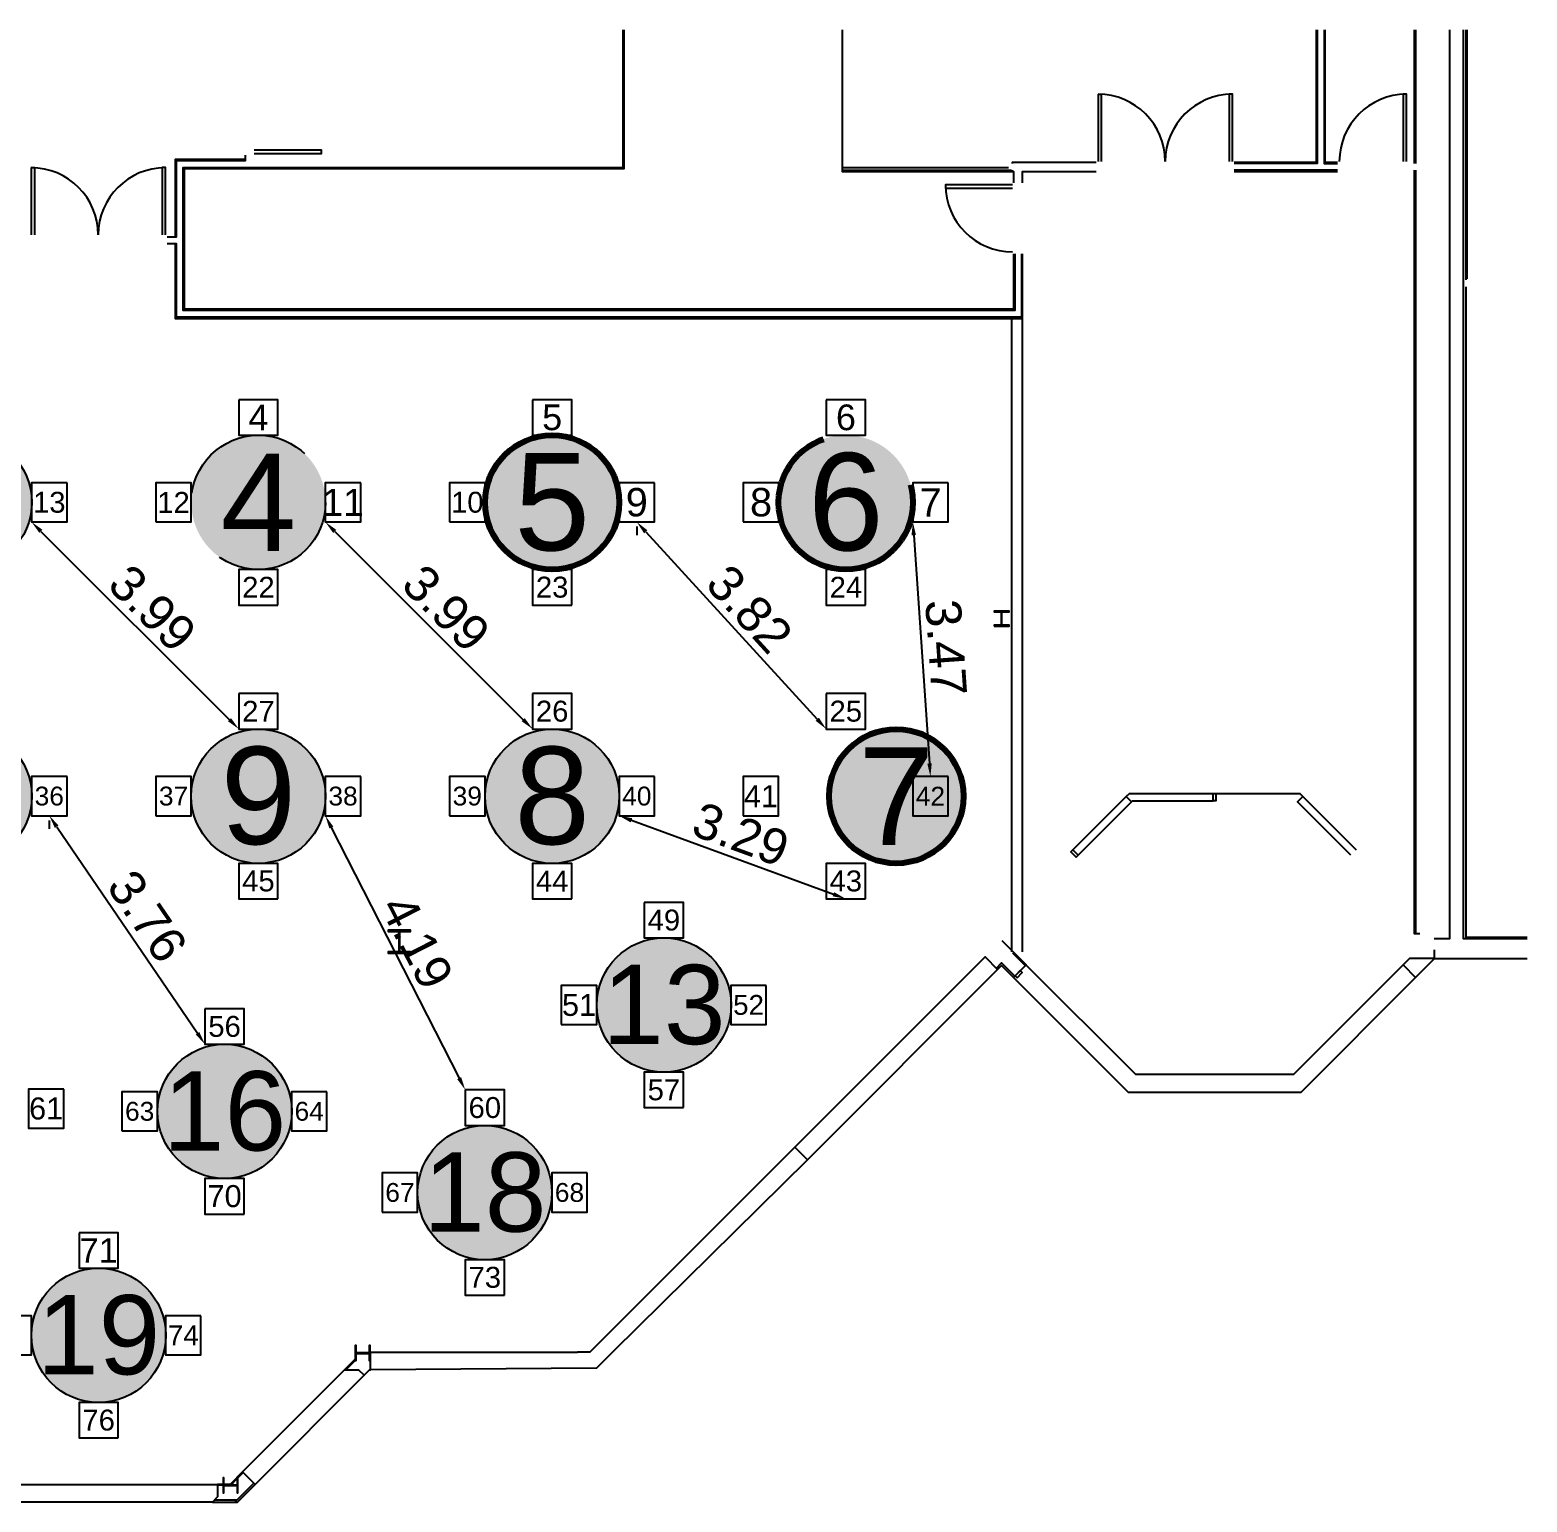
# Model space of a CAD drawing. Header units: metres. Extents: x -13.7 to 31.8, y -8.9 to 15.3.
# Drawn here: x 11.37 to 31.76, y -7.63 to 12.41 of the extents above; entities that cross this region are included whole.
import ezdxf

# ---------------------------------------------------------------- set-up
doc = ezdxf.new("R2010")
doc.units = ezdxf.units.M
doc.header["$MEASUREMENT"] = 0
doc.linetypes.add('USI_Dash', pattern=[3, 2, -1])
doc.linetypes.add('USI_Dash2', pattern=[5.5, 4, -1.5])
for name, color, linetype in [('[labels]', 7, 'Continuous'), ('airwalls', 7, 'Continuous'), ('Layer 1', 7, 'Continuous')]:
    doc.layers.add(name, color=color, linetype=linetype)
doc.styles.add('Arial', font='Arial.ttf')
doc.dimstyles.new('USI', dxfattribs={"dimtxt": 0.483212, "dimasz": 0.18, "dimexe": 0.18, "dimexo": 0.0625, "dimgap": 0.09, "dimtad": 1, "dimtoh": 1, "dimzin": 0, "dimdsep": 46, "dimtxsty": 'Arial', "dimcen": 0.09, "dimclrd": 1, "dimadec": 0, "dimazin": 0, "dimtfac": 1, "dimtdec": 4, "dimtix": 1, "dimtofl": 0, "dimtmove": 0, "dimatfit": 3, "dimfxl": 1, "dimtolj": 1, "dimtzin": 0, "dimarcsym": 1})

# ---------------------------------------------------------------- blocks, each defined once
blk = doc.blocks.new('*D2')
at = {"color": 0, "linetype": 'ByBlock', "lineweight": -2}
for p, q in [((11.392, 5.778), (11.392, 5.895)), ((14.214, 2.897), (14.214, 2.897))]:
    blk.add_line(p, q, dxfattribs=at)
at = {"color": 1, "linetype": 'ByBlock', "lineweight": -2}
blk.add_line((11.519, 5.588), (14.086, 3.024), dxfattribs=at)
at = {"color": 1}
for points in [[(11.392, 5.715), (11.54, 5.609), (11.498, 5.567)], [(14.214, 2.897), (14.065, 3.003), (14.107, 3.045)]]:
    blk.add_solid(points, dxfattribs=at)
at = {"layer": 'DEFPOINTS', "color": 7}
for p in [(11.392, 5.715), (11.392, 5.715), (14.214, 2.897)]:
    blk.add_point(p, dxfattribs=at)
at = {"color": 18, "true_color": 0x000000, "insert": (13.037, 4.541), "char_height": 0.4832, "attachment_point": 5, "rotation": 315.0325, "style": 'Arial'}
blk.add_mtext('\\A1;3.99', dxfattribs=at)
blk = doc.blocks.new('*D3')
at = {"color": 0, "linetype": 'ByBlock', "lineweight": -2}
for p, q in [((15.392, 5.778), (15.392, 5.895)), ((18.214, 2.897), (18.214, 2.897))]:
    blk.add_line(p, q, dxfattribs=at)
at = {"color": 1, "linetype": 'ByBlock', "lineweight": -2}
blk.add_line((15.519, 5.588), (18.086, 3.024), dxfattribs=at)
at = {"color": 1}
for points in [[(15.392, 5.715), (15.54, 5.609), (15.498, 5.567)], [(18.214, 2.897), (18.065, 3.003), (18.107, 3.045)]]:
    blk.add_solid(points, dxfattribs=at)
at = {"layer": 'DEFPOINTS', "color": 7}
for p in [(15.392, 5.715), (15.392, 5.715), (18.214, 2.897)]:
    blk.add_point(p, dxfattribs=at)
at = {"color": 18, "true_color": 0x000000, "insert": (17.037, 4.541), "char_height": 0.4832, "attachment_point": 5, "rotation": 315.0325, "style": 'Arial'}
blk.add_mtext('\\A1;3.99', dxfattribs=at)
blk = doc.blocks.new('*D4')
at = {"color": 0, "linetype": 'ByBlock', "lineweight": -2}
for p, q in [((19.633, 5.653), (19.633, 5.535)), ((22.212, 2.897), (22.212, 2.897))]:
    blk.add_line(p, q, dxfattribs=at)
at = {"color": 1, "linetype": 'ByBlock', "lineweight": -2}
blk.add_line((19.755, 5.583), (22.091, 3.029), dxfattribs=at)
at = {"color": 1}
for points in [[(19.633, 5.715), (19.777, 5.603), (19.732, 5.562)], [(22.212, 2.897), (22.068, 3.009), (22.113, 3.05)]]:
    blk.add_solid(points, dxfattribs=at)
at = {"layer": 'DEFPOINTS', "color": 7}
for p in [(19.633, 5.715), (19.633, 5.715), (22.212, 2.897)]:
    blk.add_point(p, dxfattribs=at)
at = {"color": 18, "true_color": 0x000000, "insert": (21.167, 4.53), "char_height": 0.4832, "attachment_point": 5, "rotation": 312.4564, "style": 'Arial'}
blk.add_mtext('\\A1;3.82', dxfattribs=at)
blk = doc.blocks.new('*D5')
at = {"color": 0, "linetype": 'ByBlock', "lineweight": -2}
for p, q in [((23.392, 5.778), (23.392, 5.896)), ((23.631, 2.249), (23.631, 2.249))]:
    blk.add_line(p, q, dxfattribs=at)
at = {"color": 1, "linetype": 'ByBlock', "lineweight": -2}
blk.add_line((23.404, 5.536), (23.619, 2.428), dxfattribs=at)
at = {"color": 1}
for points in [[(23.392, 5.715), (23.434, 5.538), (23.374, 5.534)], [(23.631, 2.249), (23.589, 2.426), (23.649, 2.43)]]:
    blk.add_solid(points, dxfattribs=at)
at = {"layer": 'DEFPOINTS', "color": 7}
for p in [(23.392, 5.715), (23.392, 5.715), (23.631, 2.249)]:
    blk.add_point(p, dxfattribs=at)
at = {"color": 18, "true_color": 0x000000, "insert": (23.842, 4.005), "char_height": 0.4832, "attachment_point": 5, "rotation": 273.9553, "style": 'Arial'}
blk.add_mtext('\\A1;3.47', dxfattribs=at)
blk = doc.blocks.new('*D8')
at = {"color": 0, "linetype": 'ByBlock', "lineweight": -2}
for p, q in [((11.633, 1.653), (11.633, 1.536)), ((13.753, -1.395), (13.753, -1.395))]:
    blk.add_line(p, q, dxfattribs=at)
at = {"color": 1, "linetype": 'ByBlock', "lineweight": -2}
blk.add_line((11.734, 1.567), (13.651, -1.246), dxfattribs=at)
at = {"color": 1}
for points in [[(11.633, 1.716), (11.759, 1.584), (11.709, 1.55)], [(13.753, -1.395), (13.627, -1.263), (13.676, -1.229)]]:
    blk.add_solid(points, dxfattribs=at)
at = {"layer": 'DEFPOINTS', "color": 7}
for p in [(11.633, 1.716), (11.633, 1.716), (13.753, -1.395)]:
    blk.add_point(p, dxfattribs=at)
at = {"color": 18, "true_color": 0x000000, "insert": (12.967, 0.347), "char_height": 0.4832, "attachment_point": 5, "rotation": 304.2756, "style": 'Arial'}
blk.add_mtext('\\A1;3.76', dxfattribs=at)
blk = doc.blocks.new('*D9')
at = {"color": 0, "linetype": 'ByBlock', "lineweight": -2}
for p, q in [((15.392, 1.778), (15.392, 1.896)), ((17.297, -2.017), (17.297, -2.017))]:
    blk.add_line(p, q, dxfattribs=at)
at = {"color": 1, "linetype": 'ByBlock', "lineweight": -2}
blk.add_line((15.473, 1.555), (17.215, -1.857), dxfattribs=at)
at = {"color": 1}
for points in [[(15.392, 1.716), (15.5, 1.569), (15.447, 1.542)], [(17.297, -2.017), (17.188, -1.871), (17.241, -1.843)]]:
    blk.add_solid(points, dxfattribs=at)
at = {"layer": 'DEFPOINTS', "color": 7}
for p in [(15.392, 1.716), (15.392, 1.716), (17.297, -2.017)]:
    blk.add_point(p, dxfattribs=at)
at = {"color": 18, "true_color": 0x000000, "insert": (16.639, 0), "char_height": 0.4832, "attachment_point": 5, "rotation": 297.0352, "style": 'Arial'}
blk.add_mtext('\\A1;4.19', dxfattribs=at)
blk = doc.blocks.new('*D10')
at = {"color": 0, "linetype": 'ByBlock', "lineweight": -2}
for p, q in [((19.392, 1.716), (19.392, 1.716)), ((22.479, 0.585), (22.479, 0.585))]:
    blk.add_line(p, q, dxfattribs=at)
at = {"color": 1, "linetype": 'ByBlock', "lineweight": -2}
blk.add_line((19.561, 1.654), (22.31, 0.647), dxfattribs=at)
at = {"color": 1}
for points in [[(19.392, 1.716), (19.571, 1.682), (19.55, 1.625)], [(22.479, 0.585), (22.299, 0.619), (22.32, 0.675)]]:
    blk.add_solid(points, dxfattribs=at)
at = {"layer": 'DEFPOINTS', "color": 7}
for p in [(19.392, 1.716), (19.392, 1.716), (22.479, 0.585)]:
    blk.add_point(p, dxfattribs=at)
at = {"color": 18, "true_color": 0x000000, "insert": (21.049, 1.462), "char_height": 0.4832, "attachment_point": 5, "rotation": 339.8911, "style": 'Arial'}
blk.add_mtext('\\A1;3.29', dxfattribs=at)

msp = doc.modelspace()

# ---------------------------------------------------------------- hatches: boundary and pattern name
at = {"layer": 'Layer 1', "lineweight": 0, "true_color": 0xffe599, "transparency": 33554687}
h = msp.add_hatch(color=41, dxfattribs=at)
edge = h.paths.add_edge_path(flags=0)
edge.add_ellipse((10.4804, 5.9822), major_axis=(0.9144, 0), ratio=1, start_angle=0.00573, end_angle=360, ccw=False)
edge.add_line((11.3948, 5.9821), (11.3948, 5.9822))
h = msp.add_hatch(color=41, dxfattribs=at)
edge = h.paths.add_edge_path(flags=0)
edge.add_ellipse((14.4803, 5.9822), major_axis=(0.9144, 0), ratio=1, start_angle=0.00573, end_angle=360, ccw=False)
edge.add_line((15.3947, 5.9821), (15.3947, 5.9822))
h = msp.add_hatch(color=41, dxfattribs=at)
edge = h.paths.add_edge_path(flags=0)
edge.add_ellipse((18.4803, 5.9822), major_axis=(0.9144, 0), ratio=1, start_angle=0.00573, end_angle=360, ccw=False)
edge.add_line((19.3947, 5.9821), (19.3947, 5.9822))
h = msp.add_hatch(color=41, dxfattribs=at)
edge = h.paths.add_edge_path(flags=0)
edge.add_ellipse((22.4788, 5.9822), major_axis=(0.9144, 0), ratio=1, start_angle=0.00573, end_angle=360, ccw=False)
edge.add_line((23.3932, 5.9821), (23.3932, 5.9822))
at = {"layer": 'Layer 1', "lineweight": 0, "transparency": 33554687}
h = msp.add_hatch(color=1, dxfattribs=at)
edge = h.paths.add_edge_path(flags=0)
edge.add_ellipse((10.4803, 1.9822), major_axis=(0.9144, 0), ratio=1, start_angle=0.00573, end_angle=360, ccw=False)
edge.add_line((11.3947, 1.9821), (11.3947, 1.9822))
at = {"layer": 'Layer 1', "lineweight": 0, "true_color": 0xffe599, "transparency": 33554687}
h = msp.add_hatch(color=41, dxfattribs=at)
edge = h.paths.add_edge_path(flags=0)
edge.add_ellipse((14.4803, 1.9822), major_axis=(0.9144, 0), ratio=1, start_angle=0.00573, end_angle=360, ccw=False)
edge.add_line((15.3947, 1.9821), (15.3947, 1.9822))
h = msp.add_hatch(color=41, dxfattribs=at)
edge = h.paths.add_edge_path(flags=0)
edge.add_ellipse((18.4803, 1.9822), major_axis=(0.9144, 0), ratio=1, start_angle=0.00573, end_angle=360, ccw=False)
edge.add_line((19.3947, 1.9821), (19.3947, 1.9822))
h = msp.add_hatch(color=41, dxfattribs=at)
edge = h.paths.add_edge_path(flags=0)
edge.add_ellipse((23.166, 1.9822), major_axis=(0.9144, 0), ratio=1, start_angle=0.00573, end_angle=360, ccw=False)
edge.add_line((24.0804, 1.9821), (24.0804, 1.9822))
h = msp.add_hatch(color=41, dxfattribs=at)
edge = h.paths.add_edge_path(flags=0)
edge.add_ellipse((20.0019, -0.8614), major_axis=(0.9144, 0), ratio=1, start_angle=0.00573, end_angle=360, ccw=False)
edge.add_line((20.9163, -0.8615), (20.9163, -0.8614))
h = msp.add_hatch(color=41, dxfattribs=at)
edge = h.paths.add_edge_path(flags=0)
edge.add_ellipse((14.0195, -2.3094), major_axis=(0.9144, 0), ratio=1, start_angle=0.00573, end_angle=360, ccw=False)
edge.add_line((14.9339, -2.3095), (14.9339, -2.3094))
h = msp.add_hatch(color=41, dxfattribs=at)
edge = h.paths.add_edge_path(flags=0)
edge.add_ellipse((17.5632, -3.4144), major_axis=(0.9144, 0), ratio=1, start_angle=0.00573, end_angle=360, ccw=False)
edge.add_line((18.4776, -3.4145), (18.4776, -3.4144))
h = msp.add_hatch(color=41, dxfattribs=at)
edge = h.paths.add_edge_path(flags=0)
edge.add_ellipse((12.3048, -5.3578), major_axis=(0.9144, 0), ratio=1, start_angle=0.00573, end_angle=360, ccw=False)
edge.add_line((13.2192, -5.3579), (13.2192, -5.3578))

# ---------------------------------------------------------------- linework, layer by layer
at = {"layer": 'airwalls', "color": 18, "lineweight": 25, "true_color": 0x000000}
for points in [[(24.779, 9.367), (24.779, 8.596), (13.456, 8.596), (13.456, 10.544), (19.446, 10.544), (19.446, 12.4145)], [(13.472, 8.596), (13.472, 10.528), (19.462, 10.528), (19.462, 12.4145)], [(22.43, 12.4145), (22.43, 11.3745), (22.43, 10.487), (24.746, 10.487), (24.746, 10.4875)], [(28.899, 12.4145), (28.899, 10.5955), (27.7683, 10.5955)], [(28.883, 12.4145), (28.883, 10.6115), (27.7683, 10.6115)], [(28.991, 12.4145), (28.991, 10.5955), (29.174, 10.5955)], [(29.174, 10.6115), (29.007, 10.6115), (29.007, 12.4145)], [(30.223, 10.5955), (30.223, 10.6115), (30.223, 12.4145)], [(30.236, 12.4145), (30.236, 10.5955)], [(30.7, 12.4145), (30.7, 0.07), (30.7, 0.038), (30.49, 0.038)], [(31.7552, 0.038), (30.89, 0.038), (30.89, 12.4145)], [(30.928, 9.011), (30.928, 12.4145)], [(30.941, 9.027), (30.941, 12.4145)], [(25.9133, 11.5392), (25.9133, 10.6242)], [(25.9133, 11.5392), (25.9583, 11.5392), (25.9583, 10.6242)], [(27.7433, 10.6242), (27.7433, 11.5392), (27.6983, 11.5392), (27.6983, 10.6242)], [(30.114, 10.6242), (30.114, 11.5392), (30.069, 11.5392), (30.069, 10.6242)], [(13.24, 9.5958), (13.364, 9.5958), (13.364, 10.636), (14.304, 10.636), (14.304, 10.7075)], [(14.288, 10.652), (13.348, 10.652), (13.348, 9.6118)], [(14.4247, 10.7325), (15.3397, 10.7325), (15.3397, 10.7775), (14.4247, 10.7775)], [(25.8883, 10.6115), (24.746, 10.6115), (24.746, 10.5955)], [(11.385, 10.5395), (11.385, 9.6245)], [(11.385, 10.5395), (11.43, 10.5395), (11.43, 9.6245)], [(13.215, 9.6245), (13.215, 10.5395), (13.17, 10.5395), (13.17, 9.6245)], [(24.695, 10.538), (22.43, 10.538)], [(24.733, 10.5035), (24.733, 10.5), (22.43, 10.5)], [(24.746, 10.5035), (24.746, 10.4875), (24.763, 10.4875), (24.763, 10.332)], [(24.887, 10.332), (24.887, 10.4875), (25.8883, 10.4875)], [(29.174, 10.5035), (27.7683, 10.5035)], [(27.7683, 10.4875), (29.174, 10.4875)], [(30.297, 0.108), (30.223, 0.108), (30.223, 10.4875), (30.223, 10.5035)], [(30.236, 10.5035), (30.236, 0.108)], [(24.7503, 10.307), (23.8353, 10.307), (23.8353, 10.262), (24.7503, 10.262)], [(24.871, 9.367), (24.871, 8.5039), (13.364, 8.5039), (13.364, 9.5037), (13.24, 9.5037)], [(13.348, 9.4877), (13.348, 8.4879)], [(13.348, 8.6975), (13.348, 8.488), (24.887, 8.488), (24.887, 9.367)], [(24.763, 9.367), (24.763, 8.612), (13.472, 8.612), (13.472, 8.6975)], [(31.7552, 0.057), (30.928, 0.057), (30.928, 8.919)], [(13.364, 8.504), (13.364, 8.6975)], [(13.456, 8.596), (13.456, 8.6975)], [(24.7378, -0.139), (24.7378, 8.4875)], [(24.8831, -0.139), (24.8831, 8.4875)], [(24.5912, 4.2972), (24.604, 4.31)], [(25.572, 1.2505), (26.2985, 1.977), (26.3692, 1.9063), (25.6427, 1.1798)], [(26.2985, 1.977), (26.34, 2.0185), (26.3987, 2.0185), (27.481, 2.0185)], [(26.3692, 1.9063), (26.3814, 1.9185), (26.3987, 1.9185), (27.481, 1.9185)], [(27.519, 2.0185), (28.6013, 2.0185), (28.66, 2.0185), (28.7015, 1.977)], [(29.3573, 1.1798), (28.6308, 1.9063), (28.7015, 1.977), (29.428, 1.2505)], [(24.7622, -0.4851), (24.9326, -0.3147), (24.606, 0.0119)], [(24.9233, -0.3239), (24.7535, -0.1541)], [(30.49, -0.108), (30.49, -0.228), (30.1542, -0.228), (30.0674, -0.3147), (28.5732, -1.809), (26.4268, -1.809), (24.9325, -0.3147)], [(21.7853, -2.7969), (24.3761, -0.2061), (24.5466, -0.3765)], [(30.2378, -0.4851), (28.673, -2.05), (26.3269, -2.05), (24.7621, -0.4851), (24.6, -0.323), (24.5465, -0.3765), (21.9557, -2.9673), (21.9334, -2.945)], [(24.5289, -0.3588), (24.6, -0.2877), (24.7798, -0.4675)], [(30.0675, -0.3147), (30.2379, -0.4851), (30.4951, -0.228), (31.7553, -0.228)], [(19.3203, -5.5673), (21.9557, -2.9673), (21.7853, -2.7969), (19.1676, -5.4146)], [(15.672, -5.828), (15.7985, -5.7015), (15.8095, -5.7015), (15.8095, -5.6036), (15.9905, -5.6036), (15.9905, -5.7015), (16.0015, -5.7015), (16.0015, -5.4985), (15.9905, -5.4985), (15.9905, -5.5964), (15.8095, -5.5964), (15.8095, -5.4985), (15.7985, -5.4985), (15.7985, -5.7015)], [(19.1676, -5.4146), (18.9952, -5.587), (18.825, -5.587)], [(8.8015, -5.6831), (8.9464, -5.828), (10.3355, -7.2171), (10.1651, -7.3876), (10.4056, -7.628), (10.7464, -7.628), (10.675, -7.5566), (10.675, -7.387), (13.925, -7.387)], [(13.9985, -7.387), (13.925, -7.387), (13.925, -7.5566), (13.8536, -7.628), (14.1944, -7.628), (14.4349, -7.3876), (14.2644, -7.2172), (15.6536, -5.828), (15.8451, -5.828), (15.9198, -5.9026), (15.9944, -5.828), (16.009, -5.828), (16.009, -5.587), (18.825, -5.587)], [(15.7985, -5.6831), (15.6536, -5.828)], [(19.3203, -5.5673), (19.0846, -5.803), (16.009, -5.828)], [(15.9198, -5.9026), (14.4349, -7.3875)], [(14.2015, -7.2985), (14.1905, -7.2985), (14.1905, -7.3963), (14.0095, -7.3963), (14.0095, -7.2985), (13.9985, -7.2985), (13.9985, -7.5015), (14.0095, -7.5015), (14.0095, -7.4036), (14.1905, -7.4036), (14.1905, -7.5015), (14.2015, -7.5015), (14.2015, -7.2985), (14.2737, -7.2263)], [(14.2645, -7.2172), (14.0946, -7.387), (14.0095, -7.387)], [(14.1036, -7.3964), (14.1905, -7.3095)], [(13.9985, -7.4), (13.925, -7.4)], [(14.1591, -7.628), (14.4172, -7.3699)], [(13.8536, -7.628), (10.7464, -7.628)], [(14.1841, -7.603), (13.8786, -7.603)]]:
    msp.add_lwpolyline(points, dxfattribs=at)
for points in [[(24.498, 4.2972), (24.702, 4.2972), (24.702, 4.3098), (24.6039, 4.3098), (24.6039, 4.4906), (24.702, 4.4906), (24.702, 4.5032), (24.498, 4.5032), (24.498, 4.4906), (24.5961, 4.4906), (24.5961, 4.3098), (24.498, 4.3098)], [(27.481, 1.9185), (27.481, 2.0185), (27.519, 2.0185), (27.519, 1.9185)], [(25.572, 1.2505), (25.6427, 1.1798), (25.6158, 1.1529), (25.5451, 1.2236)], [(16.5525, -0.156), (16.5525, -0.139), (16.4054, -0.139), (16.4054, 0.139), (16.5525, 0.139), (16.5525, 0.156), (16.2475, 0.156), (16.2475, 0.139), (16.3946, 0.139), (16.3946, -0.139), (16.2475, -0.139), (16.2475, -0.156)], [(24.8113, -0.4898), (24.882, -0.4191), (24.8551, -0.3922), (24.7844, -0.4629)]]:
    msp.add_lwpolyline(points, close=True, dxfattribs=at)
for centre, start, end in [((25.9133, 10.6242), 0, 90), ((27.7433, 10.6242), 90, 180), ((30.114, 10.6242), 90, 180), ((11.385, 9.6245), 0, 90), ((13.215, 9.6245), 90, 180), ((24.7503, 10.307), 180, -90)]:
    msp.add_arc(centre, 0.915, start, end, dxfattribs=at)
at = {"layer": 'Layer 1', "color": 18, "lineweight": 25, "true_color": 0x000000}
for points in [[(14.2137, 7.3792), (14.2137, 6.8966), (14.7471, 6.8966), (14.7471, 7.3792)], [(18.2136, 7.3792), (18.2136, 6.8966), (18.747, 6.8966), (18.747, 7.3792)], [(22.2137, 7.3791), (22.2137, 6.8965), (22.7471, 6.8965), (22.7471, 7.3791)], [(11.8742, 6.2488), (11.3916, 6.2488), (11.3916, 5.7154), (11.8742, 5.7154)], [(13.0834, 5.7154), (13.566, 5.7154), (13.566, 6.2488), (13.0834, 6.2488)], [(15.8742, 6.2488), (15.3916, 6.2488), (15.3916, 5.7154), (15.8742, 5.7154)], [(17.0833, 5.7155), (17.5659, 5.7155), (17.5659, 6.2489), (17.0833, 6.2489)], [(19.8743, 6.2489), (19.3917, 6.2489), (19.3917, 5.7155), (19.8743, 5.7155)], [(21.0834, 5.7155), (21.566, 5.7155), (21.566, 6.2489), (21.0834, 6.2489)], [(23.8742, 6.2489), (23.3916, 6.2489), (23.3916, 5.7155), (23.8742, 5.7155)], [(14.7471, 4.5852), (14.7471, 5.0678), (14.2137, 5.0678), (14.2137, 4.5852)], [(18.747, 4.5852), (18.747, 5.0678), (18.2136, 5.0678), (18.2136, 4.5852)], [(22.7471, 4.5852), (22.7471, 5.0678), (22.2137, 5.0678), (22.2137, 4.5852)], [(14.2136, 3.3792), (14.2136, 2.8966), (14.747, 2.8966), (14.747, 3.3792)], [(18.2136, 3.3792), (18.2136, 2.8966), (18.747, 2.8966), (18.747, 3.3792)], [(22.2121, 3.3792), (22.2121, 2.8966), (22.7455, 2.8966), (22.7455, 3.3792)], [(11.8742, 2.2489), (11.3916, 2.2489), (11.3916, 1.7155), (11.8742, 1.7155)], [(13.0834, 1.7155), (13.566, 1.7155), (13.566, 2.2489), (13.0834, 2.2489)], [(15.8742, 2.2489), (15.3916, 2.2489), (15.3916, 1.7155), (15.8742, 1.7155)], [(17.0834, 1.7155), (17.566, 1.7155), (17.566, 2.2489), (17.0834, 2.2489)], [(19.8742, 2.2489), (19.3916, 2.2489), (19.3916, 1.7155), (19.8742, 1.7155)], [(21.0818, 1.7154), (21.5644, 1.7154), (21.5644, 2.2488), (21.0818, 2.2488)], [(23.8726, 2.2488), (23.39, 2.2488), (23.39, 1.7154), (23.8726, 1.7154)], [(14.747, 0.5852), (14.747, 1.0678), (14.2136, 1.0678), (14.2136, 0.5852)], [(18.747, 0.5852), (18.747, 1.0678), (18.2136, 1.0678), (18.2136, 0.5852)], [(22.7455, 0.5852), (22.7455, 1.0678), (22.2121, 1.0678), (22.2121, 0.5852)], [(19.7352, 0.5356), (19.7352, 0.053), (20.2686, 0.053), (20.2686, 0.5356)], [(18.605, -1.1281), (19.0876, -1.1281), (19.0876, -0.5947), (18.605, -0.5947)], [(21.3958, -0.5947), (20.9132, -0.5947), (20.9132, -1.1281), (21.3958, -1.1281)], [(13.7528, -0.9124), (13.7528, -1.395), (14.2862, -1.395), (14.2862, -0.9124)], [(20.2686, -2.2584), (20.2686, -1.7758), (19.7352, -1.7758), (19.7352, -2.2584)], [(11.8315, -2.0046), (11.3489, -2.0046), (11.3489, -2.538), (11.8315, -2.538)], [(17.2965, -2.0174), (17.2965, -2.5), (17.8299, -2.5), (17.8299, -2.0174)], [(12.6225, -2.5761), (13.1051, -2.5761), (13.1051, -2.0427), (12.6225, -2.0427)], [(15.4134, -2.0427), (14.9308, -2.0427), (14.9308, -2.5761), (15.4134, -2.5761)], [(14.2862, -3.7064), (14.2862, -3.2238), (13.7528, -3.2238), (13.7528, -3.7064)], [(16.1663, -3.6811), (16.6489, -3.6811), (16.6489, -3.1477), (16.1663, -3.1477)], [(18.9571, -3.1477), (18.4745, -3.1477), (18.4745, -3.6811), (18.9571, -3.6811)], [(12.0381, -3.9608), (12.0381, -4.4434), (12.5715, -4.4434), (12.5715, -3.9608)], [(17.8299, -4.8114), (17.8299, -4.3288), (17.2965, -4.3288), (17.2965, -4.8114)], [(10.9078, -5.6245), (11.3904, -5.6245), (11.3904, -5.0911), (10.9078, -5.0911)], [(13.6986, -5.0911), (13.216, -5.0911), (13.216, -5.6245), (13.6986, -5.6245)], [(12.5715, -6.7548), (12.5715, -6.2722), (12.0381, -6.2722), (12.0381, -6.7548)]]:
    msp.add_lwpolyline(points, close=True, dxfattribs=at)
for centre in [(10.4804, 5.9822), (10.4803, 1.9822), (14.4803, 1.9822), (18.4803, 1.9822), (20.0019, -0.8614), (14.0195, -2.3094), (17.5632, -3.4144), (12.3048, -5.3578)]:
    msp.add_circle(centre, 0.9144, dxfattribs=at)
at = {"layer": 'Layer 1', "color": 18, "linetype": 'USI_Dash', "lineweight": 25, "true_color": 0x000000}
msp.add_circle((14.4803, 5.9822), 0.9144, dxfattribs=at)
at = {"layer": 'Layer 1', "color": 18, "lineweight": 100, "true_color": 0x000000}
msp.add_circle((18.4803, 5.9822), 0.9144, dxfattribs=at)
at = {"layer": 'Layer 1', "color": 18, "linetype": 'USI_Dash2', "lineweight": 140, "true_color": 0x000000}
msp.add_circle((22.4788, 5.9822), 0.9144, dxfattribs=at)
at = {"layer": 'Layer 1', "color": 18, "lineweight": 200, "true_color": 0x000000}
msp.add_circle((23.166, 1.9822), 0.9144, dxfattribs=at)

# ---------------------------------------------------------------- texts
at = {"layer": '[labels]', "color": 18, "true_color": 0x000000, "attachment_point": 5, "line_spacing_factor": 0.85, "style": 'Arial'}
for s, insert, char_height, width in [('4', (14.4804, 7.1379), 0.3499, 0.5334), ('5', (18.4803, 7.1379), 0.3499, 0.5334), ('6', (22.4804, 7.1378), 0.3499, 0.5334), ('4', (14.4803, 5.9822), 1.3259, 1.8288), ('5', (18.4803, 5.9822), 1.3259, 1.8288), ('6', (22.4788, 5.9822), 1.3259, 1.8288), ('13', (11.6329, 5.9821), 0.28427, 0.4826), ('12', (13.3247, 5.9821), 0.28427, 0.4826), ('11', (15.6329, 5.9821), 0.36738, 0.4826), ('10', (17.3246, 5.9822), 0.28427, 0.4826), ('9', (19.633, 5.9822), 0.3867, 0.4826), ('8', (21.3247, 5.9822), 0.3867, 0.4826), ('7', (23.6329, 5.9822), 0.3867, 0.4826), ('22', (14.4804, 4.8265), 0.28498, 0.5334), ('23', (18.4803, 4.8265), 0.28498, 0.5334), ('24', (22.4804, 4.8265), 0.28498, 0.5334), ('27', (14.4803, 3.1379), 0.28498, 0.5334), ('26', (18.4803, 3.1379), 0.28498, 0.5334), ('25', (22.4788, 3.1379), 0.28498, 0.5334), ('9', (14.4803, 1.9822), 1.3259, 1.8288), ('8', (18.4803, 1.9822), 1.3259, 1.8288), ('7', (23.166, 1.9822), 1.3259, 1.8288), ('36', (11.6329, 1.9822), 0.25655, 0.4826), ('37', (13.3247, 1.9822), 0.25655, 0.4826), ('38', (15.6329, 1.9822), 0.25655, 0.4826), ('39', (17.3247, 1.9822), 0.25655, 0.4826), ('40', (19.6329, 1.9822), 0.25655, 0.4826), ('41', (21.3231, 1.9821), 0.29923, 0.4826), ('42', (23.6313, 1.9821), 0.25655, 0.4826), ('45', (14.4803, 0.8265), 0.28498, 0.5334), ('44', (18.4803, 0.8265), 0.28498, 0.5334), ('43', (22.4788, 0.8265), 0.28498, 0.5334), ('49', (20.0019, 0.2943), 0.28498, 0.5334), ('13', (20.0019, -0.8614), 1.07994, 1.8288), ('51', (18.8463, -0.8614), 0.29923, 0.4826), ('52', (21.1545, -0.8614), 0.27006, 0.4826), ('56', (14.0195, -1.1537), 0.28498, 0.5334), ('16', (14.0195, -2.3094), 1.07994, 1.8288), ('57', (20.0019, -2.0171), 0.28498, 0.5334), ('61', (11.5902, -2.2713), 0.29923, 0.4826), ('63', (12.8638, -2.3094), 0.25655, 0.4826), ('64', (15.1721, -2.3094), 0.25655, 0.4826), ('60', (17.5632, -2.2587), 0.28498, 0.5334), ('18', (17.5632, -3.4144), 1.07994, 1.8288), ('70', (14.0195, -3.4651), 0.29998, 0.5334), ('67', (16.4076, -3.4144), 0.25655, 0.4826), ('68', (18.7158, -3.4144), 0.25655, 0.4826), ('71', (12.3048, -4.2021), 0.33239, 0.5334), ('73', (17.5632, -4.5701), 0.28498, 0.5334), ('19', (12.3048, -5.3578), 1.07994, 1.8288), ('74', (13.4573, -5.3578), 0.27006, 0.4826), ('76', (12.3048, -6.5135), 0.28498, 0.5334)]:
    msp.add_mtext(s, dxfattribs=dict(at, insert=insert, char_height=char_height, width=width))

# ---------------------------------------------------------------- dimensions: what is measured, and where the dimension line sits
at = {"layer": 'Layer 1'}
for p1, p2, text, picture, middle in [((11.3916, 5.7154), (14.2136, 2.8966), '3.99', '*D2', (12.8026, 4.306)), ((15.3916, 5.7154), (18.2136, 2.8966), '3.99', '*D3', (16.8026, 4.306)), ((19.633, 5.7155), (22.2121, 2.8966), '3.82', '*D4', (20.9226, 4.306)), ((23.3916, 5.7155), (23.6313, 2.2488), '3.47', '*D5', (23.5114, 3.9821)), ((15.3916, 1.7155), (17.2965, -2.0174), '4.19', '*D9', (16.344, -0.1509)), ((19.3916, 1.7155), (22.4788, 0.5852), '3.29', '*D10', (20.9352, 1.1503)), ((11.6329, 1.7155), (13.7528, -1.395), '3.76', '*D8', (12.6928, 0.1602))]:
    dim = msp.add_aligned_dim(p1=p1, p2=p2, distance=0, text=text, dimstyle='USI', dxfattribs=at)
    dim.commit()
    dim.dimension.update_dxf_attribs({"geometry": picture, "text_midpoint": middle})

doc.saveas('drawing.dxf')
